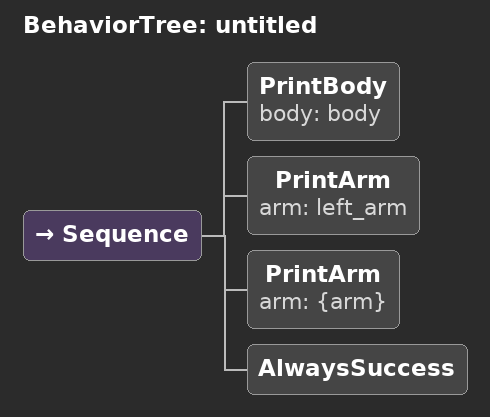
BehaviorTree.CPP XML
<?xml version="1.0" encoding="UTF-8"?>
<root BTCPP_format="4">
    <BehaviorTree ID="untitled">
        <Sequence>
            <PrintBody body="body" />
            <PrintArm arm="left_arm" />
            <PrintArm arm="{arm}" />
            <AlwaysSuccess />
        </Sequence>
    </BehaviorTree>
</root>
